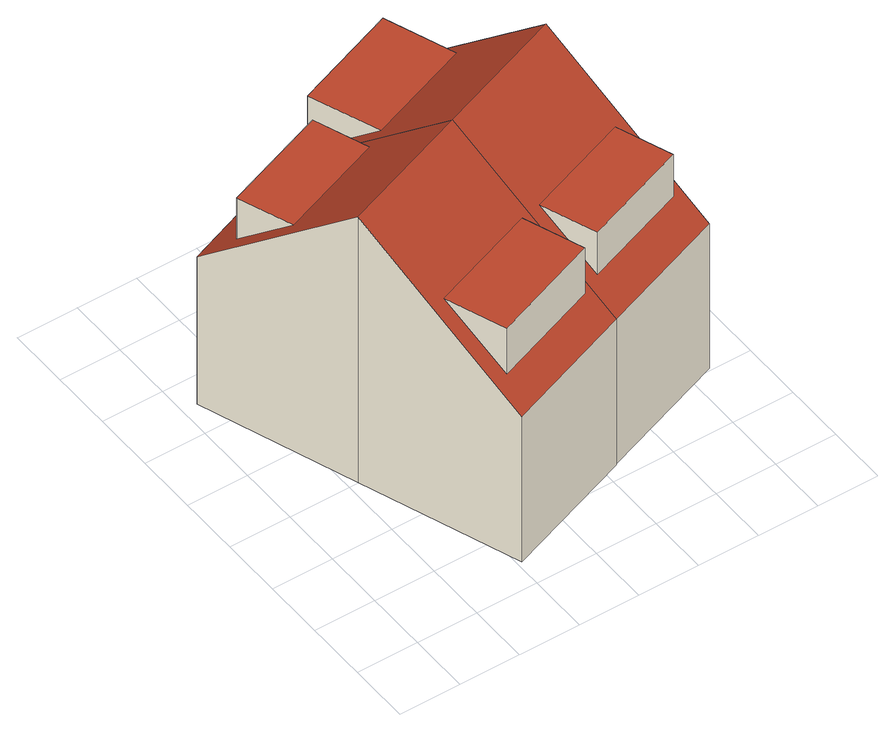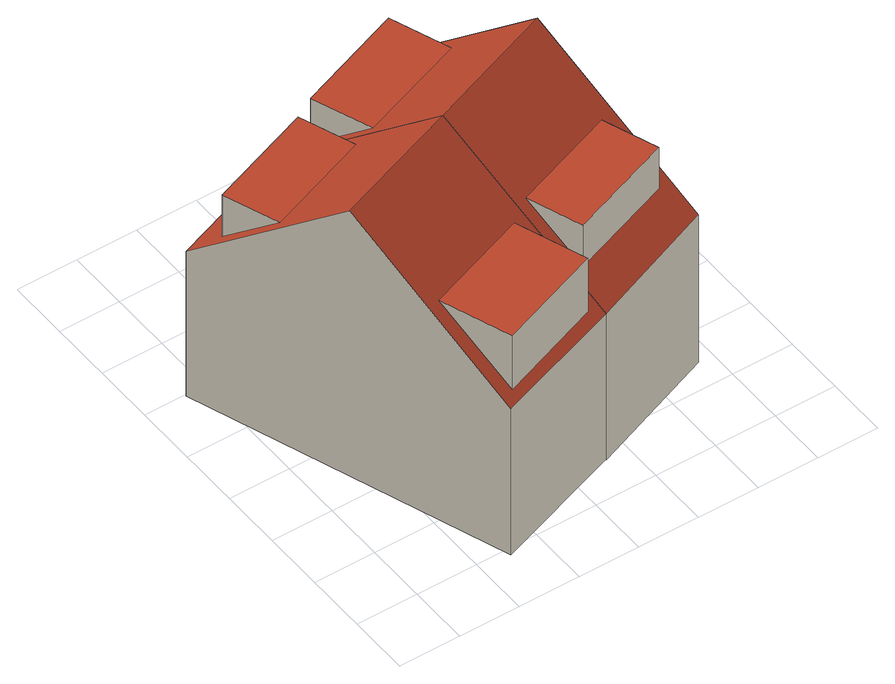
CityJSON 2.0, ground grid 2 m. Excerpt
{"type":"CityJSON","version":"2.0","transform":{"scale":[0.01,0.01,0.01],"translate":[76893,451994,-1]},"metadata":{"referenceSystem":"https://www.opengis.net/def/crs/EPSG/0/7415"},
"CityObjects":{
"building1":{"type":"Building","attributes":{"Volume":401.98,"Dakoppervlakte":45.58,"Muuroppervlakte":221.46,"Vloeroppervlakte":49.56,"hoogte_Z_max_in_m_NAP":10.13,"GEB_DOEL":"woonfunctie","dateOfConstruction":"1981-01-01","measuredHeight":10.15},"children":["building1-1","building1-2"],"geometry":[{"type":"Solid","lod":"2","boundaries":[[[[0,1,2,3,4,5]],[[6,7,8,9],[10,11,12,13]],[[9,14,15,6],[16,17,18,19]],[[2,15,14,3]],[[15,2,1,6]],[[8,5,4,3,14,9]],[[8,7,0,5]],[[1,0,7,6]],[[20,13,12,21]],[[20,21,11,10]],[[10,13,20]],[[21,12,11]],[[22,19,18,23]],[[23,18,17]],[[22,23,17,16]],[[22,16,19]]]],"semantics":{"surfaces":[{"type":"GroundSurface"},{"type":"RoofSurface"},{"type":"WallSurface"}],"values":[[0,1,1,2,2,2,2,2,1,2,2,2,1,2,2,2]]}}]},
"building1-1":{"type":"BuildingInstallation","attributes":{"relationToConstruction":"outside"},"parents":["building1"],"geometry":[{"type":"MultiSurface","lod":"2","boundaries":[[[20,13,12,21]],[[20,21,11,10]],[[10,13,20]],[[21,12,11]]],"semantics":{"surfaces":[{"type":"RoofSurface"},{"type":"WallSurface"}],"values":[0,1,1,1]}}]},
"building1-2":{"type":"BuildingInstallation","attributes":{"relationToConstruction":"outside"},"parents":["building1"],"geometry":[{"type":"MultiSurface","lod":"2","boundaries":[[[22,19,18,23]],[[23,18,17]],[[22,23,17,16]],[[22,16,19]]],"semantics":{"surfaces":[{"type":"RoofSurface"},{"type":"WallSurface"}],"values":[0,1,1,1]}}]},
"building2":{"type":"Building","attributes":{"Volume":398.78,"Dakoppervlakte":43.39,"Muuroppervlakte":220.08,"Vloeroppervlakte":49.03,"hoogte_Z_max_in_m_NAP":10.13,"GEB_DOEL":"woonfunctie","dateOfConstruction":"1981-01-01","measuredHeight":10.12},"children":["building2-1","building2-2"],"geometry":[{"type":"Solid","lod":"2","boundaries":[[[[24,25,26,27,28,29]],[[9,8,30,31],[32,33,34,35]],[[31,36,14,9],[37,38,39,40]],[[26,14,36,27]],[[9,14,26,25]],[[36,31,30,29,28,27]],[[30,8,24,29]],[[25,24,8,9]],[[41,42,35,34]],[[42,41,33,32]],[[32,35,42]],[[41,34,33]],[[37,40,43,44]],[[43,40,39]],[[39,38,44,43]],[[44,38,37]]]],"semantics":{"surfaces":[{"type":"GroundSurface"},{"type":"RoofSurface"},{"type":"WallSurface"}],"values":[[0,1,1,2,2,2,2,2,1,2,2,2,1,2,2,2]]}}]},
"building2-1":{"type":"BuildingInstallation","attributes":{"relationToConstruction":"outside"},"parents":["building2"],"geometry":[{"type":"MultiSurface","lod":"2","boundaries":[[[41,42,35,34]],[[42,41,33,32]],[[32,35,42]],[[41,34,33]]],"semantics":{"surfaces":[{"type":"RoofSurface"},{"type":"WallSurface"}],"values":[0,1,1,1]}}]},
"building2-2":{"type":"BuildingInstallation","attributes":{"relationToConstruction":"outside"},"parents":["building2"],"geometry":[{"type":"MultiSurface","lod":"2","boundaries":[[[37,40,43,44]],[[43,40,39]],[[39,38,44,43]],[[44,38,37]]],"semantics":{"surfaces":[{"type":"RoofSurface"},{"type":"WallSurface"}],"values":[0,1,1,1]}}]}
},
"vertices":[
[415,90,98],[230,602,98],[49,1107,98],[475,1271,98],[660,761,98],[845,249,98],[230,602,1113],[415,90,653],[845,249,654],[660,761,1113],[790,321,727],[435,190,727],[363,384,901],[718,515,901],[475,1271,656],[49,1107,661],[128,1030,745],[473,1157,745],[538,980,903],[193,853,903],[790,321,901],[435,190,901],[128,1030,903],[473,1157,903],
[845,249,101],[660,761,101],[475,1271,101],[904,1424,101],[1084,917,101],[1267,405,101],[1267,405,654],[1084,917,1113],[1201,483,735],[856,356,735],[790,534,895],[1135,661,895],[904,1424,660],[610,1028,887],[526,1256,682],[869,1383,682],[953,1155,887],[856,356,895],[1201,483,895],[869,1383,886],[526,1256,886]
]}
